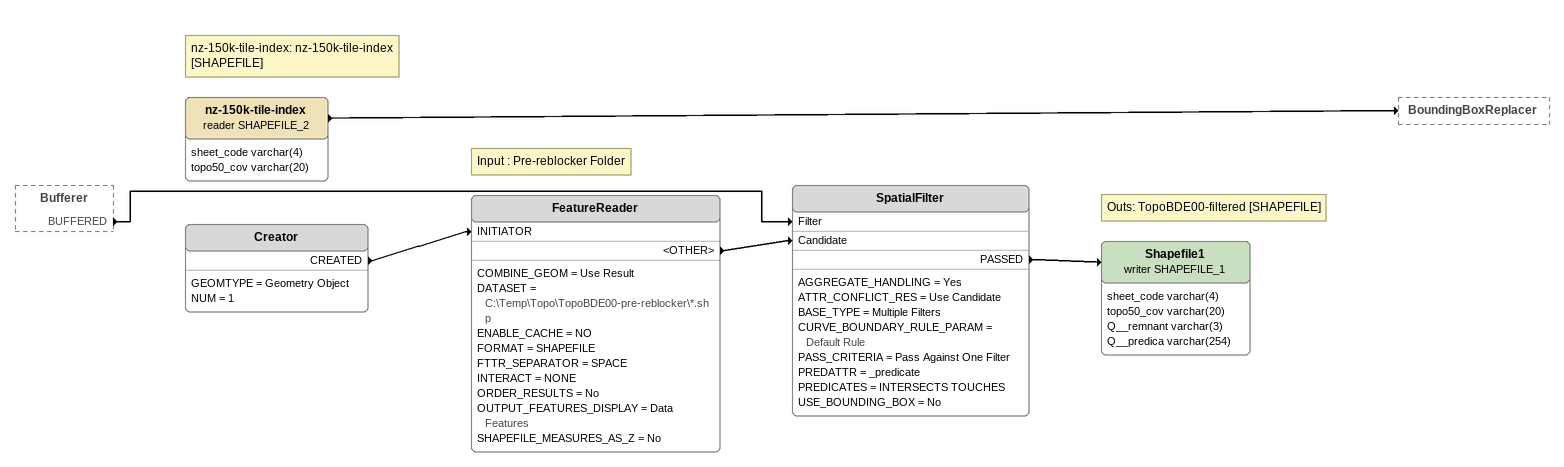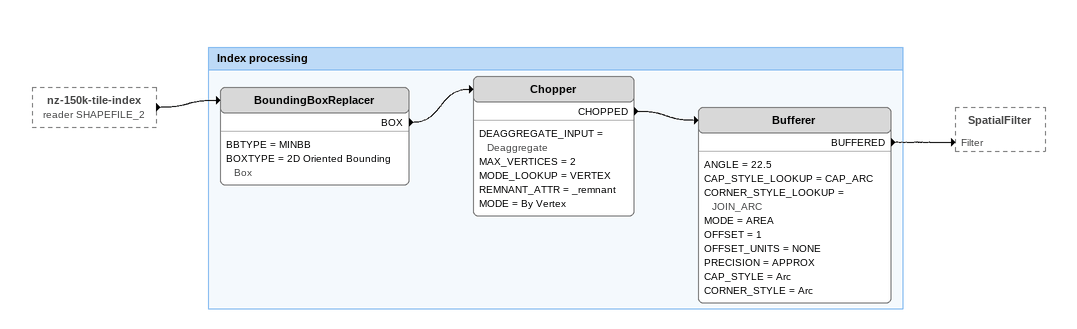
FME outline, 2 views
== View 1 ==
Bufferer [outside]
    BUFFERED -> SpatialFilter [Filter]
Note: nz-150k-tile-index: nz-150k-tile-index [SHAPEFILE]
nz-150k-tile-index (reader SHAPEFILE_2)
    attributes: sheet_code varchar(4), topo50_cov varchar(20)
    -> BoundingBoxReplacer
Creator
    GEOMTYPE = Geometry Object
    NUM = 1
    CREATED -> FeatureReader [INITIATOR]
Note: Input : Pre-reblocker Folder
FeatureReader
    COMBINE_GEOM = Use Result
    DATASET = C:\Temp\Topo\TopoBDE00-pre-reblocker\*.shp
    ENABLE_CACHE = NO
    FORMAT = SHAPEFILE
    FTTR_SEPARATOR = SPACE
    INTERACT = NONE
    ORDER_RESULTS = No
    OUTPUT_FEATURES_DISPLAY = Data Features
    SHAPEFILE_MEASURES_AS_Z = No
    <OTHER> -> SpatialFilter [Candidate]
SpatialFilter
    AGGREGATE_HANDLING = Yes
    ATTR_CONFLICT_RES = Use Candidate
    BASE_TYPE = Multiple Filters
    CURVE_BOUNDARY_RULE_PARAM = Default Rule
    PASS_CRITERIA = Pass Against One Filter
    PREDATTR = _predicate
    PREDICATES = INTERSECTS TOUCHES
    USE_BOUNDING_BOX = No
    PASSED -> Shapefile1 (writer SHAPEFILE_1)
Note: Outs: TopoBDE00-filtered [SHAPEFILE]
Shapefile1 (writer SHAPEFILE_1)
    attributes: sheet_code varchar(4), topo50_cov varchar(20), Q__remnant varchar(3), Q__predica varchar(254)

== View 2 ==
nz-150k-tile-index (reader SHAPEFILE_2) [outside]
    -> BoundingBoxReplacer

Bookmark: Index processing
BoundingBoxReplacer
    BBTYPE = MINBB
    BOXTYPE = 2D Oriented Bounding Box
    BOX -> Chopper
Chopper
    DEAGGREGATE_INPUT = Deaggregate
    MAX_VERTICES = 2
    MODE_LOOKUP = VERTEX
    REMNANT_ATTR = _remnant
    MODE = By Vertex
    CHOPPED -> Bufferer
Bufferer
    ANGLE = 22.5
    CAP_STYLE_LOOKUP = CAP_ARC
    CORNER_STYLE_LOOKUP = JOIN_ARC
    MODE = AREA
    OFFSET = 1
    OFFSET_UNITS = NONE
    PRECISION = APPROX
    CAP_STYLE = Arc
    CORNER_STYLE = Arc
    BUFFERED -> SpatialFilter [Filter]
